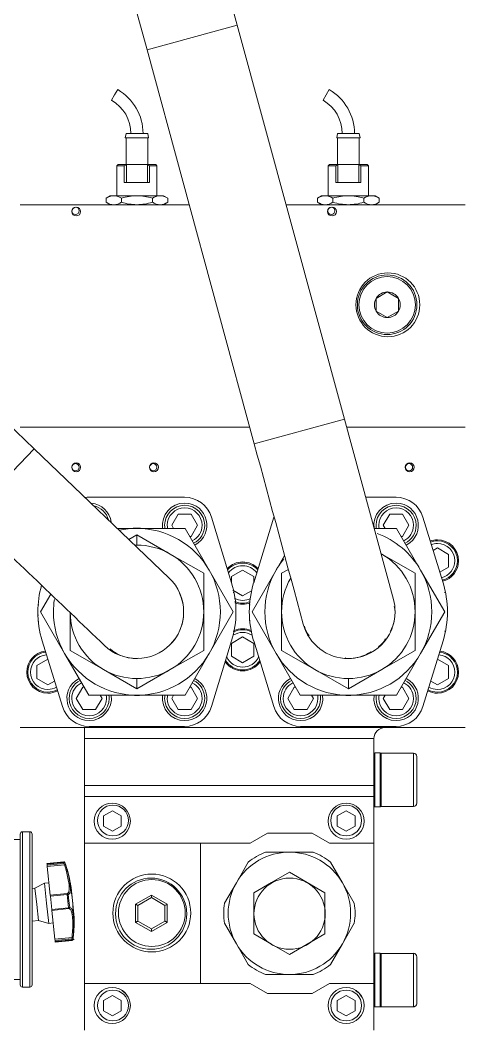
# Model space of a CAD drawing. Header units: millimetres. Extents: x -1838618 to -1600818, y -1770412 to -1553248.
# Drawn here: x -1791702.6 to -1791504.2, y -1685511.8 to -1685059.3 of the extents above; entities that cross this region are included whole.
import ezdxf

# ---------------------------------------------------------------- set-up
doc = ezdxf.new("R2010")
doc.units = ezdxf.units.MM
doc.header["$LTSCALE"] = 100
doc.layers.add('412equipment', color=6, linetype='Continuous')
doc.layers.add('_____1', color=160, linetype='Continuous')

# ---------------------------------------------------------------- blocks, each defined once
blk = doc.blocks.new('A$C2A4D0462')
at = {"layer": '_____1', "color": 7, "lineweight": 0}
for p, q in [((47.253, 53.058), (52.904, 32.279)), ((44.551, 52.323), (50.202, 31.544)), ((52.904, 32.279), (50.202, 31.544)), ((52.904, 32.279), (56.115, 20.471)), ((50.202, 31.544), (53.413, 19.736)), ((49.142, 30.029), (49.233, 30.188)), ((49.233, 30.188), (49.325, 30.347)), ((55.475, 30.029), (55.567, 30.188)), ((55.567, 30.188), (55.658, 30.347)), ((49.577, 29.033), (49.55, 28.9)), ((50.223, 29.033), (49.577, 29.033)), ((50.25, 28.9), (50.223, 29.033)), ((55.91, 29.033), (55.883, 28.9)), ((56.557, 29.033), (55.91, 29.033)), ((56.583, 28.9), (56.557, 29.033)), ((50.25, 28.9), (49.55, 28.9)), ((49.577, 28.9), (49.577, 28.1)), ((50.223, 28.1), (50.223, 28.9)), ((56.583, 28.9), (55.883, 28.9)), ((55.91, 28.9), (55.91, 28.1)), ((56.557, 28.1), (56.557, 28.9)), ((49.336, 28.1), (49.3, 28.064)), ((49.523, 28.064), (49.3, 28.064)), ((49.3, 28.064), (49.3, 27.167)), ((49.583, 28.1), (49.336, 28.1)), ((49.523, 27.567), (49.523, 28.064)), ((49.583, 28.1), (50.216, 28.1)), ((49.583, 27.567), (49.583, 28.1)), ((50.464, 28.1), (50.216, 28.1)), ((50.216, 28.1), (50.216, 27.567)), ((50.277, 28.064), (50.277, 27.567)), ((50.5, 28.064), (50.277, 28.064)), ((50.5, 28.064), (50.464, 28.1)), ((50.5, 27.167), (50.5, 28.064)), ((55.669, 28.1), (55.633, 28.064)), ((55.856, 28.064), (55.633, 28.064)), ((55.633, 28.064), (55.633, 27.167)), ((55.917, 28.1), (55.669, 28.1)), ((55.856, 27.567), (55.856, 28.064)), ((55.917, 28.1), (56.55, 28.1)), ((55.917, 27.567), (55.917, 28.1)), ((56.797, 28.1), (56.55, 28.1)), ((56.55, 28.1), (56.55, 27.567)), ((56.61, 28.064), (56.61, 27.567)), ((56.833, 28.064), (56.61, 28.064)), ((56.833, 28.064), (56.797, 28.1)), ((56.833, 27.167), (56.833, 28.064)), ((50.277, 27.567), (49.523, 27.567)), ((56.61, 27.567), (55.856, 27.567)), ((49.1, 27.167), (48.976, 27.095)), ((50.824, 27.095), (50.7, 27.167)), ((55.433, 27.167), (55.31, 27.095)), ((57.157, 27.095), (57.033, 27.167)), ((46.4, 26.9), (51.465, 26.9)), ((48.976, 26.971), (48.976, 27.095)), ((48.976, 26.971), (49.1, 26.9)), ((49.438, 27.095), (49.438, 26.971)), ((50.362, 26.971), (50.362, 27.095)), ((50.7, 26.9), (50.824, 26.971)), ((50.824, 26.971), (50.824, 27.095)), ((54.366, 26.9), (59.733, 26.9)), ((55.31, 26.971), (55.31, 27.095)), ((55.31, 26.971), (55.433, 26.9)), ((55.771, 27.095), (55.771, 26.971)), ((56.695, 26.971), (56.695, 27.095)), ((57.033, 26.9), (57.157, 26.971)), ((57.157, 26.971), (57.157, 27.095)), ((40.868, 25.289), (46.824, 19.584)), ((57.067, 24.092), (57.4, 24.285)), ((57.4, 24.285), (57.733, 24.092)), ((57.067, 23.707), (57.067, 24.092)), ((57.733, 24.092), (57.733, 23.707)), ((57.4, 23.515), (57.067, 23.707)), ((57.733, 23.707), (57.4, 23.515)), ((53.278, 20.233), (46.4, 20.233)), ((56.115, 20.471), (53.413, 19.736)), ((56.115, 20.471), (57.584, 15.067)), ((59.733, 20.233), (56.179, 20.233)), ((46.824, 19.584), (44.887, 17.562)), ((46.824, 19.584), (50.868, 15.711)), ((51.33, 18.133), (48.47, 18.133)), ((57.663, 18.133), (56.75, 18.133)), ((50.945, 17.293), (51.137, 17.626)), ((51.137, 17.626), (51.522, 17.626)), ((51.522, 17.626), (51.715, 17.293)), ((52.737, 15.568), (52.133, 17.539)), ((54, 17.539), (53.397, 15.568)), ((54.006, 17.556), (54, 17.539)), ((57.278, 17.293), (57.471, 17.626)), ((57.471, 17.626), (57.856, 17.626)), ((57.856, 17.626), (58.048, 17.293)), ((59.07, 15.568), (58.466, 17.539)), ((49.9, 17.2), (49.314, 17.2)), ((49.9, 17.2), (49.9, 17.204)), ((51.343, 17.2), (49.9, 17.2)), ((50.999, 17.2), (50.945, 17.293)), ((52.065, 15.95), (51.343, 17.2)), ((51.715, 17.293), (51.522, 16.96)), ((57.677, 17.2), (57.004, 17.2)), ((57.332, 17.2), (57.278, 17.293)), ((58.398, 15.95), (57.677, 17.2)), ((58.048, 17.293), (57.856, 16.96)), ((49.658, 16.87), (49.9, 17.009)), ((50.9, 16.432), (49.9, 17.009)), ((49.9, 17.009), (49.9, 16.7)), ((51.522, 16.96), (51.482, 16.96)), ((57.856, 16.96), (57.815, 16.96)), ((58.773, 16.539), (58.9, 16.613)), ((58.9, 16.613), (59.233, 16.42)), ((50.9, 16.432), (51.9, 15.854)), ((54.323, 16.39), (54.068, 15.95)), ((57.233, 16.432), (57.209, 16.446)), ((57.233, 16.432), (57.209, 16.445)), ((57.233, 16.432), (58.233, 15.854)), ((59.233, 16.42), (59.233, 16.035)), ((59.233, 16.035), (58.973, 15.885)), ((52.787, 14.7), (52.065, 15.95)), ((52.733, 15.754), (53.067, 15.946)), ((52.733, 15.579), (52.733, 15.754)), ((53.067, 15.946), (53.4, 15.754)), ((54.068, 15.95), (53.347, 14.7)), ((53.4, 15.754), (53.4, 15.579)), ((54.233, 15.854), (54.437, 15.972)), ((59.12, 14.7), (58.398, 15.95)), ((47.32, 15.232), (47.013, 14.7)), ((53.067, 15.176), (52.77, 15.348)), ((52.809, 15.283), (52.779, 15.283)), ((53.335, 15.331), (53.067, 15.176)), ((59.142, 15.283), (59.113, 15.283)), ((46.96, 14.905), (46.94, 14.905)), ((53.294, 14.905), (53.274, 14.905)), ((46.933, 14.7), (46.933, 14.7)), ((46.949, 14.597), (46.935, 14.597)), ((47.013, 14.7), (47.735, 13.45)), ((47.9, 13.545), (47.9, 14.677)), ((52.065, 13.45), (52.787, 14.7)), ((53.282, 14.597), (53.268, 14.597)), ((53.347, 14.7), (54.068, 13.45)), ((58.398, 13.45), (59.12, 14.7)), ((46.952, 14.366), (46.952, 14.366)), ((53.285, 14.366), (53.285, 14.366)), ((52.733, 13.754), (53.067, 13.946)), ((52.781, 14.116), (52.809, 14.116)), ((53.067, 13.946), (53.4, 13.754)), ((59.114, 14.116), (59.142, 14.116)), ((47.063, 13.831), (47.667, 11.86)), ((52.133, 11.86), (52.737, 13.831)), ((52.733, 13.369), (52.733, 13.754)), ((53.397, 13.831), (54, 11.86)), ((53.4, 13.754), (53.4, 13.369)), ((58.466, 11.86), (59.07, 13.831)), ((46.9, 13.087), (47.232, 13.279)), ((47.735, 13.45), (48.457, 12.2)), ((48.9, 12.968), (47.9, 13.545)), ((51.9, 13.545), (50.9, 12.968)), ((51.343, 12.2), (52.065, 13.45)), ((53.067, 13.176), (52.733, 13.369)), ((53.4, 13.369), (53.067, 13.176)), ((54.068, 13.45), (54.79, 12.2)), ((55.233, 12.968), (54.233, 13.545)), ((58.233, 13.545), (57.233, 12.968)), ((57.677, 12.2), (58.398, 13.45)), ((58.901, 13.279), (59.233, 13.087)), ((46.9, 12.702), (46.9, 13.087)), ((59.233, 13.087), (59.233, 12.702)), ((47.233, 12.51), (46.9, 12.702)), ((49.9, 12.39), (48.9, 12.968)), ((49.9, 12.39), (50.9, 12.968)), ((49.9, 12.7), (49.9, 12.39)), ((56.233, 12.39), (55.233, 12.968)), ((56.233, 12.39), (57.233, 12.968)), ((56.233, 12.7), (56.233, 12.39)), ((59.233, 12.702), (58.9, 12.51)), ((47.433, 12.625), (47.233, 12.51)), ((48.085, 12.106), (48.277, 12.44)), ((48.277, 12.44), (48.318, 12.44)), ((51.482, 12.44), (51.522, 12.44)), ((51.522, 12.44), (51.715, 12.106)), ((54.418, 12.106), (54.611, 12.44)), ((54.611, 12.44), (54.651, 12.44)), ((57.815, 12.44), (57.856, 12.44)), ((57.856, 12.44), (58.048, 12.106)), ((58.9, 12.51), (58.7, 12.625)), ((48.277, 11.773), (48.085, 12.106)), ((48.457, 12.2), (49.9, 12.2)), ((48.855, 12.106), (48.662, 11.773)), ((48.801, 12.2), (48.855, 12.106)), ((49.9, 12.196), (49.9, 12.2)), ((49.9, 12.2), (51.343, 12.2)), ((50.945, 12.106), (50.999, 12.2)), ((51.137, 11.773), (50.945, 12.106)), ((51.715, 12.106), (51.522, 11.773)), ((54.611, 11.773), (54.418, 12.106)), ((54.79, 12.2), (56.233, 12.2)), ((55.188, 12.106), (54.996, 11.773)), ((55.134, 12.2), (55.188, 12.106)), ((56.233, 12.196), (56.233, 12.2)), ((56.233, 12.2), (57.677, 12.2)), ((57.278, 12.106), (57.332, 12.2)), ((57.471, 11.773), (57.278, 12.106)), ((58.048, 12.106), (57.856, 11.773)), ((48.662, 11.773), (48.277, 11.773)), ((51.522, 11.773), (51.137, 11.773)), ((54.996, 11.773), (54.611, 11.773)), ((57.856, 11.773), (57.471, 11.773)), ((59.733, 11.233), (46.4, 11.233)), ((48.333, 10.9), (48.333, 11.233)), ((48.47, 11.266), (51.33, 11.266)), ((54.803, 11.266), (57.663, 11.266)), ((48.333, 10.9), (48.333, 9.5)), ((57, 10.9), (48.333, 10.9)), ((57, 9.5), (57, 10.9)), ((57.027, 10.473), (57.027, 8.86)), ((57.187, 10.473), (57.027, 10.473)), ((57.187, 8.86), (57.187, 10.473)), ((57.22, 8.866), (57.22, 10.466)), ((57.22, 10.466), (58.18, 10.466)), ((58.18, 8.866), (58.18, 10.466)), ((58.287, 10.36), (58.287, 8.973)), ((48.333, 9.5), (48.333, 9.166)), ((48.333, 9.5), (57, 9.5)), ((57, 9.166), (57, 9.5)), ((57, 9.166), (48.333, 9.166)), ((48.333, 9.166), (48.333, 7.766)), ((57, 7.766), (57, 9.166)), ((57.027, 8.86), (57.187, 8.86)), ((57.22, 8.866), (58.18, 8.866)), ((48.9, 8.587), (49.167, 8.741)), ((48.9, 8.279), (48.9, 8.587)), ((49.167, 8.741), (49.433, 8.587)), ((49.433, 8.587), (49.433, 8.279)), ((55.9, 8.587), (56.167, 8.741)), ((55.9, 8.279), (55.9, 8.587)), ((56.167, 8.741), (56.433, 8.587)), ((56.433, 8.587), (56.433, 8.279)), ((49.167, 8.125), (48.9, 8.279)), ((49.433, 8.279), (49.167, 8.125)), ((56.167, 8.125), (55.9, 8.279)), ((56.433, 8.279), (56.167, 8.125)), ((46.406, 7.881), (44.906, 7.881)), ((46.406, 3.523), (46.406, 8.041)), ((46.473, 8.108), (46.473, 3.456)), ((46.693, 3.456), (46.693, 8.108)), ((53.814, 8.066), (53.294, 7.766)), ((55.147, 8.066), (53.814, 8.066)), ((55.667, 7.766), (55.147, 8.066)), ((48.333, 7.766), (51.8, 7.766)), ((48.333, 3.566), (48.333, 7.766)), ((53.294, 7.766), (51.8, 7.766)), ((51.8, 7.766), (51.8, 3.566)), ((57, 7.766), (55.667, 7.766)), ((57, 3.566), (57, 7.766)), ((47.709, 7.21), (47.205, 7.157)), ((47.205, 7.157), (47.207, 7.14)), ((47.207, 7.14), (47.711, 7.193)), ((47.21, 7.107), (47.207, 7.14)), ((47.21, 7.107), (47.714, 7.16)), ((47.215, 7.067), (47.21, 7.107)), ((47.727, 7.121), (47.215, 7.067)), ((47.305, 6.205), (47.215, 7.067)), ((47.711, 7.193), (47.709, 7.21)), ((47.714, 7.16), (47.711, 7.193)), ((47.714, 7.16), (47.746, 7.171)), ((47.727, 7.121), (47.714, 7.16)), ((47.727, 7.121), (47.759, 7.131)), ((47.744, 7.187), (47.746, 7.171)), ((47.759, 7.131), (47.746, 7.171)), ((52.879, 6.583), (53.235, 7.2)), ((55.698, 7.2), (56.054, 6.583)), ((53.933, 6.59), (54.467, 6.898)), ((46.847, 6.422), (46.759, 6.413)), ((47.133, 6.569), (46.847, 6.422)), ((46.898, 5.934), (46.847, 6.422)), ((47.266, 6.583), (47.133, 6.569)), ((47.133, 6.569), (47.196, 5.966)), ((47.967, 6.047), (47.912, 6.564)), ((52.523, 5.967), (52.879, 6.583)), ((53.4, 6.282), (53.933, 6.59)), ((56.054, 6.583), (56.41, 5.967)), ((47.809, 6.258), (47.305, 6.205)), ((47.308, 6.178), (47.305, 6.205)), ((47.812, 6.231), (47.308, 6.178)), ((47.818, 6.259), (47.809, 6.258)), ((47.812, 6.231), (47.809, 6.258)), ((47.833, 6.033), (47.812, 6.231)), ((47.833, 6.033), (47.865, 6.036)), ((47.854, 6.231), (47.845, 6.23)), ((47.845, 6.23), (47.865, 6.036)), ((47.865, 6.036), (47.886, 5.843)), ((48.021, 5.53), (47.967, 6.047)), ((49.86, 5.94), (50.333, 6.213)), ((49.927, 5.901), (50.333, 6.136)), ((50.333, 6.213), (50.807, 5.94)), ((50.333, 6.136), (50.74, 5.901)), ((46.949, 5.447), (46.898, 5.934)), ((47.196, 5.966), (47.26, 5.362)), ((47.35, 5.782), (47.854, 5.835)), ((47.353, 5.754), (47.35, 5.782)), ((47.353, 5.754), (47.857, 5.807)), ((47.443, 4.892), (47.353, 5.754)), ((47.854, 5.835), (47.833, 6.033)), ((47.857, 5.807), (47.854, 5.835)), ((47.857, 5.807), (47.865, 5.808)), ((47.886, 5.843), (47.894, 5.844)), ((49.86, 5.393), (49.86, 5.94)), ((49.927, 5.432), (49.927, 5.901)), ((50.74, 5.901), (50.74, 5.432)), ((50.807, 5.94), (50.807, 5.393)), ((46.759, 5.427), (46.949, 5.447)), ((46.949, 5.447), (47.26, 5.362)), ((50.333, 5.197), (49.927, 5.432)), ((50.74, 5.432), (50.333, 5.197)), ((47.26, 5.362), (47.392, 5.376)), ((50.333, 5.12), (49.86, 5.393)), ((50.807, 5.393), (50.333, 5.12)), ((52.879, 4.75), (52.523, 5.366)), ((56.41, 5.366), (56.054, 4.75)), ((47.956, 4.946), (47.443, 4.892)), ((47.447, 4.852), (47.443, 4.892)), ((47.951, 4.905), (47.447, 4.852)), ((47.451, 4.82), (47.447, 4.852)), ((47.955, 4.873), (47.451, 4.82)), ((47.453, 4.803), (47.957, 4.856)), ((47.951, 4.905), (47.956, 4.946)), ((47.984, 4.902), (47.951, 4.905)), ((47.955, 4.873), (47.951, 4.905)), ((47.957, 4.856), (47.955, 4.873)), ((47.956, 4.946), (47.989, 4.943)), ((47.984, 4.902), (47.989, 4.943)), ((47.984, 4.902), (47.986, 4.885)), ((47.986, 4.885), (48.022, 4.886)), ((53.933, 4.743), (53.4, 5.051)), ((47.451, 4.82), (47.453, 4.803)), ((53.235, 4.133), (52.879, 4.75)), ((54.467, 4.435), (53.933, 4.743)), ((56.054, 4.75), (55.698, 4.133)), ((57.027, 4.473), (57.027, 2.86)), ((57.187, 4.473), (57.027, 4.473)), ((57.187, 2.86), (57.187, 4.473)), ((57.22, 2.866), (57.22, 4.466)), ((57.22, 4.466), (58.18, 4.466)), ((58.18, 2.866), (58.18, 4.466)), ((58.287, 4.36), (58.287, 2.973)), ((46.406, 3.681), (44.906, 3.681)), ((46.693, 3.456), (46.693, 3.456)), ((51.8, 3.566), (48.333, 3.566)), ((48.333, 3.566), (48.333, 2.166)), ((53.294, 3.566), (51.8, 3.566)), ((53.294, 3.566), (53.814, 3.266)), ((55.147, 3.266), (55.667, 3.566)), ((57, 3.566), (55.667, 3.566)), ((57, 2.166), (57, 3.566)), ((48.9, 3.054), (49.167, 3.208)), ((48.9, 2.746), (48.9, 3.054)), ((49.167, 3.208), (49.433, 3.054)), ((49.433, 3.054), (49.433, 2.746)), ((53.814, 3.266), (55.147, 3.266)), ((55.9, 3.054), (56.167, 3.208)), ((55.9, 2.746), (55.9, 3.054)), ((56.167, 3.208), (56.433, 3.054)), ((56.433, 3.054), (56.433, 2.746)), ((49.167, 2.592), (48.9, 2.746)), ((49.433, 2.746), (49.167, 2.592)), ((56.167, 2.592), (55.9, 2.746)), ((56.433, 2.746), (56.167, 2.592)), ((57.027, 2.86), (57.187, 2.86)), ((57.22, 2.866), (58.18, 2.866))]:
    blk.add_line(p, q, dxfattribs=at)
for points in [[(49.1, 27.167), (49.207, 27.167), (49.9, 27.167), (50.593, 27.167), (50.7, 27.167)], [(55.433, 27.167), (55.54, 27.167), (56.233, 27.167), (56.926, 27.167), (57.033, 27.167)], [(51.9, 15.854), (51.9, 14.7), (51.9, 13.545)], [(54.233, 13.545), (54.233, 14.7), (54.233, 15.854)], [(58.233, 15.854), (58.233, 14.7), (58.233, 13.545)], [(46.759, 8.041), (46.759, 8.041), (46.759, 3.523)], [(53.755, 7.5), (54.467, 7.5), (55.178, 7.5)], [(54.467, 6.898), (55, 6.59), (55.533, 6.282)], [(47.912, 6.564), (47.912, 6.563), (47.913, 6.563), (47.913, 6.561)], [(47.308, 6.178), (47.329, 5.98), (47.35, 5.782)], [(53.4, 5.051), (53.4, 5.666), (53.4, 6.282)], [(55.533, 6.282), (55.533, 5.666), (55.533, 5.051)], [(55.533, 5.051), (55, 4.743), (54.467, 4.435)], [(55.178, 3.833), (54.467, 3.833), (53.755, 3.833)], [(57, 2.886), (56.999, 2.885), (56.999, 2.876), (57, 2.874), (57.001, 2.872), (57.002, 2.871), (57.003, 2.87), (57.003, 2.869), (57.005, 2.867), (57.007, 2.866), (57.01, 2.864), (57.012, 2.863), (57.014, 2.862), (57.017, 2.861), (57.019, 2.861), (57.022, 2.86), (57.027, 2.86)]]:
    blk.add_lwpolyline(points, dxfattribs=at)
for points in [[(50.084, 29.033), (50.084, 29.575), (49.795, 30.076), (49.326, 30.347)], [(56.417, 29.033), (56.417, 29.575), (56.128, 30.076), (55.659, 30.347)], [(49.717, 29.033), (49.717, 29.444), (49.498, 29.824), (49.142, 30.029)], [(56.05, 29.033), (56.05, 29.444), (55.831, 29.824), (55.475, 30.029)], [(49.523, 28.064), (49.543, 28.076), (49.563, 28.088), (49.583, 28.1)], [(50.216, 28.1), (50.237, 28.089), (50.257, 28.076), (50.277, 28.064)], [(55.856, 28.064), (55.877, 28.075), (55.896, 28.089), (55.917, 28.1)], [(56.55, 28.1), (56.571, 28.089), (56.59, 28.076), (56.61, 28.064)], [(49.207, 27.167), (49.122, 27.166), (49.05, 27.136), (48.976, 27.095)], [(49.438, 27.095), (49.364, 27.137), (49.293, 27.166), (49.207, 27.167)], [(49.9, 27.167), (49.74, 27.166), (49.592, 27.139), (49.438, 27.095)], [(50.362, 27.095), (50.208, 27.139), (50.061, 27.166), (49.9, 27.167)], [(50.593, 27.167), (50.507, 27.166), (50.436, 27.137), (50.362, 27.095)], [(50.824, 27.095), (50.749, 27.137), (50.681, 27.166), (50.593, 27.167)], [(55.54, 27.167), (55.453, 27.165), (55.385, 27.138), (55.31, 27.095)], [(55.771, 27.095), (55.695, 27.138), (55.628, 27.165), (55.54, 27.167)], [(56.233, 27.167), (56.072, 27.166), (55.926, 27.139), (55.771, 27.095)], [(56.695, 27.095), (56.541, 27.139), (56.394, 27.166), (56.233, 27.167)], [(56.926, 27.167), (56.84, 27.166), (56.769, 27.136), (56.695, 27.095)], [(57.157, 27.095), (57.083, 27.137), (57.013, 27.166), (56.926, 27.167)], [(48.976, 26.971), (49.046, 26.931), (49.126, 26.899), (49.207, 26.9)], [(49.207, 26.9), (49.288, 26.899), (49.369, 26.931), (49.438, 26.971)], [(49.438, 26.971), (49.588, 26.928), (49.744, 26.899), (49.9, 26.9)], [(49.9, 26.9), (50.057, 26.899), (50.212, 26.928), (50.362, 26.971)], [(50.362, 26.971), (50.432, 26.931), (50.512, 26.899), (50.593, 26.9)], [(50.593, 26.9), (50.675, 26.899), (50.754, 26.931), (50.824, 26.971)], [(55.31, 26.971), (55.38, 26.931), (55.458, 26.899), (55.54, 26.9)], [(55.54, 26.9), (55.624, 26.9), (55.7, 26.93), (55.771, 26.971)], [(55.771, 26.971), (55.921, 26.928), (56.077, 26.899), (56.233, 26.9)], [(56.233, 26.9), (56.39, 26.899), (56.545, 26.928), (56.695, 26.971)], [(56.695, 26.971), (56.765, 26.931), (56.845, 26.899), (56.926, 26.9)], [(56.926, 26.9), (57.008, 26.899), (57.088, 26.931), (57.157, 26.971)], [(57.4, 24.285), (57.263, 24.285), (57.136, 24.211), (57.067, 24.092)], [(57.734, 24.092), (57.665, 24.211), (57.538, 24.285), (57.4, 24.285)], [(57.067, 23.707), (57.136, 23.588), (57.263, 23.515), (57.4, 23.515)], [(57.4, 23.515), (57.538, 23.515), (57.665, 23.588), (57.734, 23.707)], [(53.413, 19.736), (53.903, 17.934), (54.394, 16.134), (54.882, 14.332)], [(48.47, 18.133), (48.429, 18.133), (48.389, 18.13), (48.349, 18.124)], [(52.133, 17.539), (52.025, 17.892), (51.699, 18.133), (51.33, 18.133)], [(58.466, 17.539), (58.358, 17.892), (58.032, 18.133), (57.663, 18.133)], [(49.13, 17.388), (49.086, 17.694), (48.841, 17.926), (48.534, 17.957)], [(49.048, 17.454), (48.989, 17.665), (48.82, 17.827), (48.607, 17.877)], [(51.33, 17.96), (50.926, 17.959), (50.613, 17.602), (50.67, 17.2)], [(51.33, 17.96), (52.031, 17.944), (52.254, 17.033), (51.632, 16.699)], [(57.663, 17.96), (57.258, 17.958), (56.948, 17.603), (57.003, 17.2)], [(57.663, 17.96), (58.364, 17.943), (58.587, 17.036), (57.966, 16.699)], [(44.887, 17.562), (46.236, 16.272), (47.583, 14.979), (48.932, 13.689)], [(49.9, 17.2), (49.723, 17.2), (49.546, 17.181), (49.373, 17.144)], [(49.9, 17.204), (49.852, 17.204), (49.803, 17.203), (49.755, 17.2)], [(50.046, 17.2), (49.997, 17.203), (49.949, 17.204), (49.9, 17.204)], [(52.065, 15.95), (51.619, 16.724), (50.793, 17.2), (49.9, 17.2)], [(50.73, 17.293), (50.73, 17.262), (50.733, 17.23), (50.738, 17.199)], [(50.81, 17.293), (50.81, 17.262), (50.813, 17.23), (50.819, 17.199)], [(57.063, 17.293), (57.063, 17.262), (57.066, 17.23), (57.07, 17.199)], [(57.143, 17.293), (57.143, 17.262), (57.146, 17.23), (57.152, 17.199)], [(58.398, 15.95), (58.105, 16.458), (57.642, 16.847), (57.091, 17.048)], [(49.9, 16.7), (49.879, 16.7), (49.858, 16.699), (49.837, 16.699)], [(50.9, 16.432), (50.596, 16.607), (50.251, 16.7), (49.9, 16.7)], [(58.9, 16.828), (58.83, 16.828), (58.761, 16.816), (58.696, 16.792)], [(58.9, 16.748), (58.838, 16.748), (58.777, 16.737), (58.719, 16.715)], [(51.9, 14.7), (51.9, 15.414), (51.519, 16.075), (50.9, 16.432)], [(54.305, 16.292), (54.217, 16.184), (54.138, 16.07), (54.068, 15.95)], [(58.233, 14.7), (58.233, 15.414), (57.852, 16.075), (57.233, 16.432)], [(53.067, 16.194), (52.893, 16.194), (52.726, 16.122), (52.607, 15.995)], [(53.067, 16.161), (52.895, 16.161), (52.731, 16.087), (52.618, 15.958)], [(53.067, 16.081), (52.9, 16.081), (52.744, 16.001), (52.646, 15.866)], [(53.528, 15.995), (53.408, 16.122), (53.242, 16.194), (53.067, 16.194)], [(53.517, 15.958), (53.403, 16.087), (53.239, 16.161), (53.067, 16.161)], [(53.488, 15.866), (53.391, 16.001), (53.234, 16.081), (53.067, 16.081)], [(54.507, 15.711), (54.328, 15.404), (54.233, 15.055), (54.233, 14.7)], [(47.043, 15.498), (46.97, 15.238), (46.933, 14.97), (46.933, 14.7)], [(52.867, 14.7), (52.867, 14.994), (52.823, 15.287), (52.737, 15.568)], [(53.396, 15.568), (53.31, 15.287), (53.266, 14.994), (53.266, 14.7)], [(59.2, 14.7), (59.2, 14.994), (59.156, 15.287), (59.07, 15.568)], [(50.88, 13.703), (51.291, 14.104), (51.425, 14.739), (51.172, 15.26)], [(57.489, 14.115), (57.588, 14.285), (57.686, 14.666), (57.602, 14.862)], [(46.933, 14.7), (46.933, 14.405), (46.977, 14.112), (47.063, 13.831)], [(47.9, 14.677), (47.908, 13.971), (48.289, 13.321), (48.9, 12.968)], [(50.9, 12.968), (51.519, 13.325), (51.9, 13.985), (51.9, 14.7)], [(52.737, 13.831), (52.823, 14.112), (52.867, 14.405), (52.867, 14.7)], [(53.266, 14.7), (53.266, 14.405), (53.31, 14.112), (53.396, 13.831)], [(54.233, 14.7), (54.233, 13.985), (54.614, 13.325), (55.233, 12.968)], [(57.233, 12.968), (57.852, 13.325), (58.233, 13.985), (58.233, 14.7)], [(59.07, 13.831), (59.156, 14.112), (59.2, 14.405), (59.2, 14.7)], [(53.067, 14.194), (52.978, 14.194), (52.889, 14.175), (52.807, 14.138)], [(53.32, 14.141), (53.24, 14.176), (53.154, 14.194), (53.067, 14.194)], [(54.916, 14.268), (54.939, 14.166), (54.993, 14.062), (55.063, 13.985)], [(53.067, 14.081), (52.966, 14.081), (52.867, 14.052), (52.783, 13.996)], [(53.067, 14.161), (52.977, 14.161), (52.887, 14.14), (52.806, 14.101)], [(53.328, 14.101), (53.247, 14.14), (53.158, 14.161), (53.067, 14.161)], [(53.352, 13.996), (53.267, 14.052), (53.168, 14.081), (53.067, 14.081)], [(57.137, 13.653), (57.227, 13.716), (57.296, 13.796), (57.344, 13.894)], [(49.094, 13.589), (49.319, 13.402), (49.608, 13.299), (49.9, 13.3)], [(47.158, 13.522), (46.839, 13.484), (46.6, 13.214), (46.6, 12.894)], [(47.735, 13.45), (48.182, 12.677), (49.007, 12.2), (49.9, 12.2)], [(49.9, 12.2), (50.793, 12.2), (51.619, 12.677), (52.065, 13.45)], [(49.9, 13.3), (49.913, 13.299), (49.927, 13.302), (49.938, 13.307)], [(54.068, 13.45), (54.515, 12.677), (55.34, 12.2), (56.233, 12.2)], [(56.133, 13.319), (56.165, 13.307), (56.199, 13.3), (56.233, 13.3)], [(56.233, 13.3), (56.479, 13.3), (56.706, 13.369), (56.911, 13.504)], [(56.233, 12.2), (57.126, 12.2), (57.952, 12.677), (58.398, 13.45)], [(48.167, 12.701), (47.546, 12.363), (47.77, 11.456), (48.47, 11.44)], [(48.9, 12.968), (49.204, 12.792), (49.549, 12.7), (49.9, 12.7)], [(49.9, 12.7), (50.251, 12.7), (50.596, 12.792), (50.9, 12.968)], [(51.632, 12.701), (52.254, 12.365), (52.031, 11.455), (51.33, 11.44)], [(54.501, 12.701), (53.88, 12.364), (54.103, 11.455), (54.803, 11.44)], [(55.233, 12.968), (55.537, 12.792), (55.882, 12.7), (56.233, 12.7)], [(56.233, 12.7), (56.584, 12.7), (56.929, 12.792), (57.233, 12.968)], [(57.966, 12.701), (58.587, 12.364), (58.364, 11.455), (57.663, 11.44)], [(48.201, 12.642), (47.998, 12.54), (47.87, 12.333), (47.87, 12.106)], [(48.241, 12.573), (48.063, 12.485), (47.95, 12.304), (47.95, 12.106)], [(54.534, 12.642), (54.331, 12.54), (54.203, 12.333), (54.203, 12.106)], [(54.574, 12.573), (54.396, 12.485), (54.283, 12.304), (54.283, 12.106)], [(48.47, 11.44), (48.875, 11.44), (49.187, 11.798), (49.13, 12.2)], [(49.755, 12.2), (49.803, 12.197), (49.852, 12.196), (49.9, 12.196)], [(49.9, 12.196), (49.949, 12.196), (49.997, 12.197), (50.046, 12.2)], [(50.67, 12.2), (50.613, 11.797), (50.925, 11.44), (51.33, 11.44)], [(50.738, 12.199), (50.733, 12.168), (50.73, 12.137), (50.73, 12.106)], [(50.819, 12.199), (50.813, 12.168), (50.81, 12.137), (50.81, 12.106)], [(54.803, 11.44), (55.208, 11.44), (55.52, 11.798), (55.463, 12.2)], [(56.088, 12.2), (56.136, 12.197), (56.185, 12.196), (56.233, 12.196)], [(56.233, 12.196), (56.282, 12.196), (56.33, 12.197), (56.378, 12.2)], [(57.003, 12.2), (56.947, 11.798), (57.258, 11.44), (57.663, 11.44)], [(57.07, 12.199), (57.066, 12.168), (57.063, 12.137), (57.063, 12.106)], [(57.152, 12.199), (57.146, 12.168), (57.143, 12.137), (57.143, 12.106)], [(47.667, 11.86), (47.775, 11.507), (48.101, 11.266), (48.47, 11.266)], [(51.33, 11.266), (51.699, 11.266), (52.025, 11.507), (52.133, 11.86)], [(54, 11.86), (54.108, 11.507), (54.434, 11.266), (54.803, 11.266)], [(57.663, 11.266), (58.032, 11.266), (58.358, 11.507), (58.466, 11.86)], [(57.333, 11.233), (57.149, 11.233), (57, 11.084), (57, 10.9)], [(57.027, 10.473), (57.012, 10.473), (56.999, 10.463), (56.995, 10.448)], [(57.22, 10.44), (57.22, 10.458), (57.205, 10.473), (57.187, 10.473)], [(58.287, 10.36), (58.287, 10.419), (58.24, 10.467), (58.18, 10.467)], [(58.18, 8.866), (58.241, 8.868), (58.285, 8.913), (58.287, 8.973)], [(46.473, 8.108), (46.437, 8.109), (46.405, 8.077), (46.406, 8.041)], [(46.693, 8.108), (46.62, 8.108), (46.547, 8.108), (46.473, 8.108)], [(46.759, 8.041), (46.761, 8.077), (46.729, 8.108), (46.693, 8.108)], [(54.467, 7.499), (53.812, 7.499), (53.207, 7.15), (52.88, 6.583)], [(53.755, 7.499), (53.568, 7.427), (53.392, 7.326), (53.235, 7.199)], [(56.055, 6.583), (55.727, 7.15), (55.122, 7.499), (54.467, 7.499)], [(55.699, 7.199), (55.542, 7.326), (55.367, 7.427), (55.179, 7.499)], [(47.744, 7.187), (47.74, 7.202), (47.724, 7.211), (47.709, 7.21)], [(47.711, 7.193), (47.727, 7.195), (47.74, 7.185), (47.746, 7.171)], [(47.727, 7.121), (47.764, 7.031), (47.976, 6.3), (47.818, 6.259)], [(47.912, 6.564), (47.869, 6.775), (47.813, 6.983), (47.744, 7.188)], [(47.759, 7.131), (47.794, 7.05), (48.014, 6.265), (47.854, 6.231)], [(47.951, 6.194), (47.94, 6.316), (47.925, 6.439), (47.913, 6.561)], [(47.845, 6.23), (47.842, 6.248), (47.827, 6.259), (47.809, 6.258)], [(47.818, 6.259), (47.835, 6.261), (47.851, 6.247), (47.854, 6.231)], [(47.854, 5.835), (47.865, 5.836), (47.877, 5.837), (47.886, 5.843)], [(47.857, 5.807), (47.874, 5.81), (47.887, 5.826), (47.886, 5.843)], [(47.865, 5.808), (47.883, 5.811), (47.896, 5.825), (47.894, 5.844)], [(47.865, 5.808), (48.03, 5.803), (47.973, 5.039), (47.956, 4.946)], [(47.894, 5.844), (48.06, 5.835), (48.005, 5.039), (47.989, 4.943)], [(50.807, 5.94), (50.788, 5.924), (50.761, 5.916), (50.74, 5.901)], [(56.434, 5.666), (56.434, 5.767), (56.427, 5.867), (56.411, 5.966)], [(56.411, 5.365), (56.427, 5.465), (56.434, 5.566), (56.434, 5.666)], [(50.333, 5.12), (50.336, 5.144), (50.332, 5.171), (50.333, 5.197)], [(47.984, 4.902), (47.984, 4.888), (47.969, 4.873), (47.955, 4.873)], [(47.957, 4.856), (47.976, 4.86), (47.982, 4.866), (47.986, 4.885)], [(52.88, 4.749), (53.207, 4.182), (53.812, 3.833), (54.467, 3.833)], [(54.467, 3.833), (55.122, 3.833), (55.727, 4.182), (56.055, 4.749)], [(57.027, 4.473), (57.012, 4.473), (56.999, 4.463), (56.995, 4.448)], [(57.22, 4.44), (57.22, 4.458), (57.205, 4.473), (57.187, 4.473)], [(58.287, 4.36), (58.287, 4.419), (58.24, 4.467), (58.18, 4.467)], [(53.235, 4.132), (53.392, 4.007), (53.568, 3.905), (53.755, 3.832)], [(55.179, 3.832), (55.367, 3.905), (55.542, 4.007), (55.699, 4.132)], [(46.406, 3.523), (46.407, 3.486), (46.437, 3.456), (46.473, 3.456)], [(46.473, 3.456), (46.547, 3.456), (46.62, 3.456), (46.693, 3.456)], [(46.693, 3.456), (46.728, 3.456), (46.761, 3.487), (46.759, 3.523)], [(49.634, 3.157), (49.589, 3.239), (49.524, 3.307), (49.445, 3.355)], [(56.634, 3.157), (56.589, 3.239), (56.524, 3.307), (56.445, 3.355)]]:
    blk.add_open_spline(points, degree=3, dxfattribs=at)
for points, knots in [([(48.214, 26.694), (48.214, 26.767), (48.155, 26.827), (48.081, 26.827), (48.008, 26.827), (47.948, 26.767), (47.948, 26.694), (47.948, 26.621), (48.008, 26.561), (48.081, 26.561), (48.155, 26.561), (48.214, 26.621), (48.214, 26.694)], [0, 0, 0, 0, 1, 1, 1, 2, 2, 2, 3, 3, 3, 4, 4, 4, 4]), ([(48.168, 26.715), (48.168, 26.775), (48.12, 26.823), (48.06, 26.823), (48, 26.823), (47.952, 26.775), (47.952, 26.715), (47.952, 26.656), (48, 26.607), (48.06, 26.607), (48.12, 26.607), (48.168, 26.656), (48.168, 26.715)], [0, 0, 0, 0, 1, 1, 1, 2, 2, 2, 3, 3, 3, 4, 4, 4, 4]), ([(55.877, 26.694), (55.877, 26.767), (55.817, 26.827), (55.744, 26.827), (55.67, 26.827), (55.611, 26.767), (55.611, 26.694), (55.611, 26.621), (55.67, 26.561), (55.744, 26.561), (55.817, 26.561), (55.877, 26.621), (55.877, 26.694)], [0, 0, 0, 0, 1, 1, 1, 2, 2, 2, 3, 3, 3, 4, 4, 4, 4]), ([(55.83, 26.715), (55.83, 26.775), (55.782, 26.823), (55.722, 26.823), (55.663, 26.823), (55.614, 26.775), (55.614, 26.715), (55.614, 26.656), (55.663, 26.607), (55.722, 26.607), (55.782, 26.607), (55.83, 26.656), (55.83, 26.715)], [0, 0, 0, 0, 1, 1, 1, 2, 2, 2, 3, 3, 3, 4, 4, 4, 4]), ([(58.373, 23.9), (58.373, 24.428), (57.944, 24.857), (57.416, 24.857), (56.888, 24.857), (56.459, 24.428), (56.459, 23.9), (56.459, 23.372), (56.888, 22.943), (57.416, 22.943), (57.944, 22.943), (58.373, 23.372), (58.373, 23.9)], [0, 0, 0, 0, 1, 1, 1, 2, 2, 2, 3, 3, 3, 4, 4, 4, 4]), ([(58.287, 23.9), (58.287, 24.393), (57.887, 24.793), (57.395, 24.793), (56.902, 24.793), (56.502, 24.393), (56.502, 23.9), (56.502, 23.407), (56.902, 23.007), (57.395, 23.007), (57.887, 23.007), (58.287, 23.407), (58.287, 23.9)], [0, 0, 0, 0, 1, 1, 1, 2, 2, 2, 3, 3, 3, 4, 4, 4, 4]), ([(58.242, 23.9), (58.242, 24.368), (57.862, 24.747), (57.395, 24.747), (56.927, 24.747), (56.547, 24.368), (56.547, 23.9), (56.547, 23.433), (56.927, 23.053), (57.395, 23.053), (57.862, 23.053), (58.242, 23.433), (58.242, 23.9)], [0, 0, 0, 0, 1, 1, 1, 2, 2, 2, 3, 3, 3, 4, 4, 4, 4]), ([(57.067, 24.092), (57.033, 24.034), (57.015, 23.968), (57.015, 23.9), (57.015, 23.832), (57.033, 23.766), (57.067, 23.707)], [0, 0, 0, 0, 1, 1, 1, 2, 2, 2, 2]), ([(57.734, 23.707), (57.767, 23.766), (57.785, 23.832), (57.785, 23.9), (57.785, 23.968), (57.767, 24.034), (57.734, 24.092)], [0, 0, 0, 0, 1, 1, 1, 2, 2, 2, 2]), ([(48.214, 19.032), (48.214, 19.105), (48.155, 19.165), (48.081, 19.165), (48.008, 19.165), (47.948, 19.105), (47.948, 19.032), (47.948, 18.958), (48.008, 18.899), (48.081, 18.899), (48.155, 18.899), (48.214, 18.958), (48.214, 19.032)], [0, 0, 0, 0, 1, 1, 1, 2, 2, 2, 3, 3, 3, 4, 4, 4, 4]), ([(48.168, 19.032), (48.168, 19.091), (48.12, 19.14), (48.06, 19.14), (48, 19.14), (47.952, 19.091), (47.952, 19.032), (47.952, 18.972), (48, 18.924), (48.06, 18.924), (48.12, 18.924), (48.168, 18.972), (48.168, 19.032)], [0, 0, 0, 0, 1, 1, 1, 2, 2, 2, 3, 3, 3, 4, 4, 4, 4]), ([(50.542, 19.032), (50.542, 19.105), (50.483, 19.165), (50.409, 19.165), (50.336, 19.165), (50.277, 19.105), (50.277, 19.032), (50.277, 18.958), (50.336, 18.899), (50.409, 18.899), (50.483, 18.899), (50.542, 18.958), (50.542, 19.032)], [0, 0, 0, 0, 1, 1, 1, 2, 2, 2, 3, 3, 3, 4, 4, 4, 4]), ([(50.496, 19.032), (50.496, 19.091), (50.448, 19.14), (50.388, 19.14), (50.329, 19.14), (50.28, 19.091), (50.28, 19.032), (50.28, 18.972), (50.329, 18.924), (50.388, 18.924), (50.448, 18.924), (50.496, 18.972), (50.496, 19.032)], [0, 0, 0, 0, 1, 1, 1, 2, 2, 2, 3, 3, 3, 4, 4, 4, 4]), ([(58.205, 19.032), (58.205, 19.105), (58.145, 19.165), (58.072, 19.165), (57.999, 19.165), (57.939, 19.105), (57.939, 19.032), (57.939, 18.958), (57.999, 18.899), (58.072, 18.899), (58.145, 18.899), (58.205, 18.958), (58.205, 19.032)], [0, 0, 0, 0, 1, 1, 1, 2, 2, 2, 3, 3, 3, 4, 4, 4, 4]), ([(58.159, 19.032), (58.159, 19.091), (58.11, 19.14), (58.051, 19.14), (57.991, 19.14), (57.943, 19.091), (57.943, 19.032), (57.943, 18.972), (57.991, 18.924), (58.051, 18.924), (58.11, 18.924), (58.159, 18.972), (58.159, 19.032)], [0, 0, 0, 0, 1, 1, 1, 2, 2, 2, 3, 3, 3, 4, 4, 4, 4]), ([(51.599, 16.757), (51.802, 16.858), (51.93, 17.066), (51.93, 17.293), (51.93, 17.624), (51.662, 17.893), (51.33, 17.893), (50.999, 17.893), (50.73, 17.624), (50.73, 17.293)], [0, 0, 0, 0, 1, 1, 1, 2, 2, 2, 3, 3, 3, 3]), ([(51.559, 16.826), (51.737, 16.913), (51.85, 17.095), (51.85, 17.293), (51.85, 17.58), (51.617, 17.813), (51.33, 17.813), (51.043, 17.813), (50.81, 17.58), (50.81, 17.293)], [0, 0, 0, 0, 1, 1, 1, 2, 2, 2, 3, 3, 3, 3]), ([(57.932, 16.757), (58.135, 16.858), (58.263, 17.066), (58.263, 17.293), (58.263, 17.624), (57.994, 17.893), (57.663, 17.893), (57.332, 17.893), (57.063, 17.624), (57.063, 17.293)], [0, 0, 0, 0, 1, 1, 1, 2, 2, 2, 3, 3, 3, 3]), ([(57.892, 16.826), (58.071, 16.913), (58.183, 17.095), (58.183, 17.293), (58.183, 17.58), (57.95, 17.813), (57.663, 17.813), (57.376, 17.813), (57.143, 17.58), (57.143, 17.293)], [0, 0, 0, 0, 1, 1, 1, 2, 2, 2, 3, 3, 3, 3]), ([(59.056, 15.615), (59.337, 15.686), (59.533, 15.938), (59.533, 16.228), (59.533, 16.577), (59.249, 16.861), (58.9, 16.861), (58.827, 16.861), (58.755, 16.849), (58.686, 16.824)], [0, 0, 0, 0, 1, 1, 1, 2, 2, 2, 3, 3, 3, 3]), ([(59.047, 15.646), (59.313, 15.713), (59.5, 15.953), (59.5, 16.228), (59.5, 16.559), (59.232, 16.828), (58.9, 16.828)], [0, 0, 0, 0, 1, 1, 1, 2, 2, 2, 2]), ([(59.023, 15.723), (59.256, 15.779), (59.42, 15.988), (59.42, 16.228), (59.42, 16.515), (59.187, 16.748), (58.9, 16.748)], [0, 0, 0, 0, 1, 1, 1, 2, 2, 2, 2]), ([(48.932, 13.689), (49.193, 13.439), (49.539, 13.3), (49.9, 13.3), (50.673, 13.3), (51.3, 13.927), (51.3, 14.7), (51.3, 15.082), (51.144, 15.447), (50.869, 15.711)], [0, 0, 0, 0, 1, 1, 1, 2, 2, 2, 3, 3, 3, 3]), ([(52.065, 13.45), (52.284, 13.83), (52.4, 14.261), (52.4, 14.7), (52.4, 15.139), (52.284, 15.57), (52.065, 15.95)], [0, 0, 0, 0, 1, 1, 1, 2, 2, 2, 2]), ([(54.068, 15.95), (53.849, 15.57), (53.733, 15.139), (53.733, 14.7), (53.733, 14.261), (53.849, 13.83), (54.068, 13.45)], [0, 0, 0, 0, 1, 1, 1, 2, 2, 2, 2]), ([(58.398, 13.45), (58.618, 13.83), (58.733, 14.261), (58.733, 14.7), (58.733, 15.139), (58.618, 15.57), (58.398, 15.95)], [0, 0, 0, 0, 1, 1, 1, 2, 2, 2, 2]), ([(52.821, 15.103), (52.897, 15.062), (52.981, 15.041), (53.067, 15.041), (53.149, 15.041), (53.229, 15.06), (53.301, 15.096)], [0, 0, 0, 0, 1, 1, 1, 2, 2, 2, 2]), ([(47.428, 15.073), (47.41, 14.95), (47.4, 14.825), (47.4, 14.7), (47.4, 14.261), (47.516, 13.83), (47.735, 13.45)], [0, 0, 0, 0, 1, 1, 1, 2, 2, 2, 2]), ([(52.828, 14.974), (52.904, 14.944), (52.986, 14.928), (53.067, 14.928), (53.144, 14.928), (53.219, 14.942), (53.291, 14.969)], [0, 0, 0, 0, 1, 1, 1, 2, 2, 2, 2]), ([(52.834, 15.008), (52.908, 14.977), (52.987, 14.961), (53.067, 14.961), (53.142, 14.961), (53.217, 14.975), (53.287, 15.003)], [0, 0, 0, 0, 1, 1, 1, 2, 2, 2, 2]), ([(54.882, 14.332), (55.048, 13.723), (55.601, 13.3), (56.233, 13.3), (57.006, 13.3), (57.633, 13.927), (57.633, 14.7), (57.633, 14.824), (57.617, 14.948), (57.584, 15.067)], [0, 0, 0, 0, 1, 1, 1, 2, 2, 2, 3, 3, 3, 3]), ([(46.935, 14.597), (46.937, 14.546), (46.941, 14.495), (46.944, 14.444), (46.946, 14.427), (46.948, 14.409), (46.949, 14.392), (46.949, 14.392), (46.95, 14.39), (46.95, 14.39), (46.95, 14.39), (46.95, 14.384), (46.95, 14.384), (46.95, 14.378), (46.952, 14.382), (46.951, 14.376), (46.951, 14.376), (46.951, 14.372), (46.951, 14.372), (46.951, 14.372), (46.952, 14.371), (46.952, 14.371), (46.952, 14.369), (46.952, 14.368), (46.952, 14.366)], [0, 0, 0, 0, 1, 1, 1, 2, 2, 2, 3, 3, 3, 4, 4, 4, 5, 5, 5, 6, 6, 6, 7, 7, 7, 8, 8, 8, 8]), ([(53.268, 14.597), (53.27, 14.586), (53.269, 14.569), (53.27, 14.557), (53.27, 14.544), (53.272, 14.53), (53.272, 14.517), (53.274, 14.505), (53.273, 14.491), (53.275, 14.48), (53.274, 14.47), (53.277, 14.47), (53.276, 14.461), (53.276, 14.461), (53.277, 14.457), (53.277, 14.457), (53.277, 14.457), (53.277, 14.447), (53.277, 14.447), (53.277, 14.447), (53.278, 14.444), (53.278, 14.444), (53.278, 14.434), (53.28, 14.425), (53.28, 14.416), (53.281, 14.412), (53.282, 14.407), (53.281, 14.403), (53.281, 14.403), (53.282, 14.401), (53.282, 14.401), (53.282, 14.401), (53.282, 14.394), (53.282, 14.394), (53.282, 14.394), (53.283, 14.392), (53.283, 14.392), (53.283, 14.382), (53.285, 14.385), (53.284, 14.376), (53.284, 14.376), (53.284, 14.375), (53.284, 14.375), (53.284, 14.375), (53.285, 14.374), (53.285, 14.374), (53.285, 14.374), (53.285, 14.371), (53.285, 14.371), (53.285, 14.369), (53.285, 14.368), (53.285, 14.366)], [0, 0, 0, 0, 1, 1, 1, 2, 2, 2, 3, 3, 3, 4, 4, 4, 5, 5, 5, 6, 6, 6, 7, 7, 7, 8, 8, 8, 9, 9, 9, 10, 10, 10, 11, 11, 11, 12, 12, 12, 13, 13, 13, 14, 14, 14, 15, 15, 15, 16, 16, 16, 17, 17, 17, 17]), ([(47.167, 13.49), (46.863, 13.457), (46.633, 13.2), (46.633, 12.894), (46.633, 12.563), (46.902, 12.294), (47.233, 12.294), (47.33, 12.294), (47.426, 12.318), (47.513, 12.363)], [0, 0, 0, 0, 1, 1, 1, 2, 2, 2, 3, 3, 3, 3]), ([(47.191, 13.412), (46.921, 13.39), (46.713, 13.165), (46.713, 12.894), (46.713, 12.607), (46.946, 12.374), (47.233, 12.374), (47.323, 12.374), (47.411, 12.397), (47.489, 12.441)], [0, 0, 0, 0, 1, 1, 1, 2, 2, 2, 3, 3, 3, 3]), ([(52.591, 13.353), (52.674, 13.163), (52.861, 13.041), (53.067, 13.041), (53.274, 13.041), (53.461, 13.163), (53.544, 13.353)], [0, 0, 0, 0, 1, 1, 1, 2, 2, 2, 2]), ([(58.611, 12.331), (58.7, 12.285), (58.8, 12.261), (58.9, 12.261), (59.249, 12.261), (59.533, 12.545), (59.533, 12.894), (59.533, 13.214), (59.294, 13.484), (58.976, 13.522)], [0, 0, 0, 0, 1, 1, 1, 2, 2, 2, 3, 3, 3, 3]), ([(58.621, 12.363), (58.707, 12.318), (58.803, 12.294), (58.9, 12.294), (59.232, 12.294), (59.5, 12.563), (59.5, 12.894), (59.5, 13.2), (59.27, 13.457), (58.966, 13.49)], [0, 0, 0, 0, 1, 1, 1, 2, 2, 2, 3, 3, 3, 3]), ([(58.645, 12.441), (58.723, 12.397), (58.811, 12.374), (58.9, 12.374), (59.187, 12.374), (59.42, 12.607), (59.42, 12.894), (59.42, 13.165), (59.212, 13.39), (58.942, 13.412)], [0, 0, 0, 0, 1, 1, 1, 2, 2, 2, 3, 3, 3, 3]), ([(52.545, 13.203), (52.663, 13.031), (52.858, 12.928), (53.067, 12.928), (53.276, 12.928), (53.471, 13.031), (53.589, 13.203)], [0, 0, 0, 0, 1, 1, 1, 2, 2, 2, 2]), ([(52.558, 13.244), (52.667, 13.068), (52.86, 12.961), (53.067, 12.961), (53.275, 12.961), (53.467, 13.068), (53.577, 13.244)], [0, 0, 0, 0, 1, 1, 1, 2, 2, 2, 2]), ([(46.6, 12.894), (46.6, 12.545), (46.884, 12.261), (47.233, 12.261), (47.334, 12.261), (47.433, 12.285), (47.522, 12.331)], [0, 0, 0, 0, 1, 1, 1, 2, 2, 2, 2]), ([(50.73, 12.106), (50.73, 11.775), (50.999, 11.506), (51.33, 11.506), (51.662, 11.506), (51.93, 11.775), (51.93, 12.106), (51.93, 12.333), (51.802, 12.54), (51.599, 12.642)], [0, 0, 0, 0, 1, 1, 1, 2, 2, 2, 3, 3, 3, 3]), ([(50.81, 12.106), (50.81, 11.819), (51.043, 11.586), (51.33, 11.586), (51.617, 11.586), (51.85, 11.819), (51.85, 12.106), (51.85, 12.304), (51.737, 12.485), (51.559, 12.573)], [0, 0, 0, 0, 1, 1, 1, 2, 2, 2, 3, 3, 3, 3]), ([(57.063, 12.106), (57.063, 11.775), (57.332, 11.506), (57.663, 11.506), (57.994, 11.506), (58.263, 11.775), (58.263, 12.106), (58.263, 12.333), (58.135, 12.54), (57.932, 12.642)], [0, 0, 0, 0, 1, 1, 1, 2, 2, 2, 3, 3, 3, 3]), ([(57.143, 12.106), (57.143, 11.819), (57.376, 11.586), (57.663, 11.586), (57.95, 11.586), (58.183, 11.819), (58.183, 12.106), (58.183, 12.304), (58.071, 12.485), (57.892, 12.573)], [0, 0, 0, 0, 1, 1, 1, 2, 2, 2, 3, 3, 3, 3]), ([(47.87, 12.106), (47.87, 11.775), (48.139, 11.506), (48.47, 11.506), (48.801, 11.506), (49.07, 11.775), (49.07, 12.106), (49.07, 12.137), (49.068, 12.168), (49.063, 12.199)], [0, 0, 0, 0, 1, 1, 1, 2, 2, 2, 3, 3, 3, 3]), ([(47.95, 12.106), (47.95, 11.819), (48.183, 11.586), (48.47, 11.586), (48.757, 11.586), (48.99, 11.819), (48.99, 12.106), (48.99, 12.137), (48.988, 12.168), (48.982, 12.199)], [0, 0, 0, 0, 1, 1, 1, 2, 2, 2, 3, 3, 3, 3]), ([(54.203, 12.106), (54.203, 11.775), (54.472, 11.506), (54.803, 11.506), (55.134, 11.506), (55.403, 11.775), (55.403, 12.106), (55.403, 12.137), (55.401, 12.168), (55.396, 12.199)], [0, 0, 0, 0, 1, 1, 1, 2, 2, 2, 3, 3, 3, 3]), ([(54.283, 12.106), (54.283, 11.819), (54.516, 11.586), (54.803, 11.586), (55.09, 11.586), (55.323, 11.819), (55.323, 12.106), (55.323, 12.137), (55.32, 12.168), (55.315, 12.199)], [0, 0, 0, 0, 1, 1, 1, 2, 2, 2, 3, 3, 3, 3]), ([(49.703, 8.427), (49.703, 8.726), (49.46, 8.969), (49.161, 8.969), (48.862, 8.969), (48.619, 8.726), (48.619, 8.427), (48.619, 8.128), (48.862, 7.885), (49.161, 7.885), (49.46, 7.885), (49.703, 8.128), (49.703, 8.427)], [0, 0, 0, 0, 1, 1, 1, 2, 2, 2, 3, 3, 3, 4, 4, 4, 4]), ([(49.644, 8.448), (49.644, 8.703), (49.437, 8.91), (49.182, 8.91), (48.927, 8.91), (48.72, 8.703), (48.72, 8.448), (48.72, 8.193), (48.927, 7.986), (49.182, 7.986), (49.437, 7.986), (49.644, 8.193), (49.644, 8.448)], [0, 0, 0, 0, 1, 1, 1, 2, 2, 2, 3, 3, 3, 4, 4, 4, 4]), ([(56.709, 8.427), (56.709, 8.726), (56.466, 8.969), (56.167, 8.969), (55.868, 8.969), (55.625, 8.726), (55.625, 8.427), (55.625, 8.128), (55.868, 7.885), (56.167, 7.885), (56.466, 7.885), (56.709, 8.128), (56.709, 8.427)], [0, 0, 0, 0, 1, 1, 1, 2, 2, 2, 3, 3, 3, 4, 4, 4, 4]), ([(56.629, 8.448), (56.629, 8.703), (56.422, 8.91), (56.167, 8.91), (55.912, 8.91), (55.705, 8.703), (55.705, 8.448), (55.705, 8.193), (55.912, 7.986), (56.167, 7.986), (56.422, 7.986), (56.629, 8.193), (56.629, 8.448)], [0, 0, 0, 0, 1, 1, 1, 2, 2, 2, 3, 3, 3, 4, 4, 4, 4]), ([(57, 8.886), (57, 8.886), (56.999, 8.885), (56.999, 8.885), (56.999, 8.885), (56.999, 8.876), (56.999, 8.876), (56.999, 8.876), (57.001, 8.872), (57.001, 8.872), (57.001, 8.872), (57.003, 8.87), (57.003, 8.87), (57.003, 8.87), (57.003, 8.869), (57.003, 8.869), (57.012, 8.863), (57.016, 8.86), (57.027, 8.86)], [0, 0, 0, 0, 1, 1, 1, 2, 2, 2, 3, 3, 3, 4, 4, 4, 5, 5, 5, 6, 6, 6, 6]), ([(57.187, 8.86), (57.19, 8.859), (57.196, 8.861), (57.199, 8.862), (57.199, 8.862), (57.201, 8.863), (57.201, 8.863), (57.201, 8.863), (57.204, 8.864), (57.204, 8.864), (57.204, 8.864), (57.206, 8.866), (57.206, 8.866), (57.206, 8.866), (57.208, 8.868), (57.208, 8.868), (57.208, 8.868), (57.21, 8.869), (57.21, 8.869), (57.21, 8.869), (57.21, 8.87), (57.21, 8.87), (57.21, 8.87), (57.214, 8.874), (57.214, 8.874), (57.214, 8.874), (57.215, 8.876), (57.215, 8.876), (57.215, 8.876), (57.217, 8.878), (57.217, 8.878), (57.219, 8.882), (57.221, 8.889), (57.22, 8.893)], [0, 0, 0, 0, 1, 1, 1, 2, 2, 2, 3, 3, 3, 4, 4, 4, 5, 5, 5, 6, 6, 6, 7, 7, 7, 8, 8, 8, 9, 9, 9, 10, 10, 10, 11, 11, 11, 11]), ([(51.513, 5.675), (51.513, 6.32), (50.99, 6.843), (50.346, 6.843), (49.702, 6.843), (49.179, 6.32), (49.179, 5.675), (49.179, 5.032), (49.702, 4.509), (50.346, 4.509), (50.99, 4.509), (51.513, 5.032), (51.513, 5.675)], [0, 0, 0, 0, 1, 1, 1, 2, 2, 2, 3, 3, 3, 4, 4, 4, 4]), ([(51.392, 5.654), (51.392, 6.244), (50.914, 6.722), (50.325, 6.722), (49.736, 6.722), (49.258, 6.244), (49.258, 5.654), (49.258, 5.065), (49.736, 4.587), (50.325, 4.587), (50.914, 4.587), (51.392, 5.065), (51.392, 5.654)], [0, 0, 0, 0, 1, 1, 1, 2, 2, 2, 3, 3, 3, 4, 4, 4, 4]), ([(51.346, 5.675), (51.346, 6.228), (50.898, 6.676), (50.346, 6.676), (49.794, 6.676), (49.346, 6.228), (49.346, 5.675), (49.346, 5.124), (49.794, 4.675), (50.346, 4.675), (50.898, 4.675), (51.346, 5.124), (51.346, 5.675)], [0, 0, 0, 0, 1, 1, 1, 2, 2, 2, 3, 3, 3, 4, 4, 4, 4]), ([(55.541, 5.654), (55.541, 6.244), (55.063, 6.722), (54.474, 6.722), (53.884, 6.722), (53.406, 6.244), (53.406, 5.654), (53.406, 5.065), (53.884, 4.587), (54.474, 4.587), (55.063, 4.587), (55.541, 5.065), (55.541, 5.654)], [0, 0, 0, 0, 1, 1, 1, 2, 2, 2, 3, 3, 3, 4, 4, 4, 4]), ([(47.967, 6.047), (47.954, 6.178), (47.938, 6.309), (47.926, 6.44), (47.922, 6.472), (47.92, 6.504), (47.915, 6.536), (47.916, 6.545), (47.914, 6.545), (47.914, 6.554), (47.914, 6.554), (47.913, 6.555), (47.913, 6.555), (47.913, 6.555), (47.913, 6.561), (47.913, 6.561)], [0, 0, 0, 0, 1, 1, 1, 2, 2, 2, 3, 3, 3, 4, 4, 4, 5, 5, 5, 5]), ([(52.88, 6.583), (52.719, 6.304), (52.634, 5.988), (52.634, 5.666), (52.634, 5.344), (52.719, 5.028), (52.88, 4.749)], [0, 0, 0, 0, 1, 1, 1, 2, 2, 2, 2]), ([(56.055, 4.749), (56.216, 5.028), (56.3, 5.344), (56.3, 5.666), (56.3, 5.988), (56.216, 6.304), (56.055, 6.583)], [0, 0, 0, 0, 1, 1, 1, 2, 2, 2, 2]), ([(47.845, 6.23), (47.845, 6.23), (47.844, 6.23), (47.844, 6.23), (47.844, 6.23), (47.842, 6.231), (47.842, 6.231), (47.842, 6.231), (47.836, 6.231), (47.836, 6.231), (47.836, 6.231), (47.833, 6.232), (47.833, 6.232), (47.825, 6.231), (47.822, 6.23), (47.812, 6.231)], [0, 0, 0, 0, 1, 1, 1, 2, 2, 2, 3, 3, 3, 4, 4, 4, 5, 5, 5, 5]), ([(48.021, 5.53), (48.021, 5.53), (48.021, 5.533), (48.021, 5.533), (48.021, 5.533), (48.021, 5.535), (48.021, 5.535), (48.021, 5.535), (48.02, 5.537), (48.02, 5.537), (48.02, 5.537), (48.02, 5.544), (48.02, 5.544), (48.02, 5.544), (48.019, 5.548), (48.019, 5.548), (48.018, 5.56), (48.017, 5.572), (48.015, 5.584), (48.012, 5.623), (48.007, 5.663), (48.003, 5.702), (47.991, 5.817), (47.978, 5.932), (47.967, 6.047)], [0, 0, 0, 0, 1, 1, 1, 2, 2, 2, 3, 3, 3, 4, 4, 4, 5, 5, 5, 6, 6, 6, 7, 7, 7, 8, 8, 8, 8]), ([(50.333, 6.136), (50.333, 6.136), (50.333, 6.138), (50.333, 6.138), (50.333, 6.138), (50.334, 6.139), (50.334, 6.139), (50.334, 6.139), (50.334, 6.141), (50.334, 6.141), (50.334, 6.145), (50.334, 6.151), (50.334, 6.155), (50.333, 6.174), (50.331, 6.194), (50.333, 6.213)], [0, 0, 0, 0, 1, 1, 1, 2, 2, 2, 3, 3, 3, 4, 4, 4, 5, 5, 5, 5]), ([(49.927, 5.901), (49.927, 5.901), (49.926, 5.901), (49.926, 5.901), (49.926, 5.901), (49.926, 5.902), (49.926, 5.902), (49.926, 5.902), (49.925, 5.902), (49.925, 5.902), (49.925, 5.902), (49.923, 5.903), (49.923, 5.903), (49.923, 5.903), (49.922, 5.904), (49.922, 5.904), (49.922, 5.904), (49.92, 5.905), (49.92, 5.905), (49.915, 5.907), (49.911, 5.909), (49.906, 5.913), (49.891, 5.923), (49.877, 5.932), (49.86, 5.94)], [0, 0, 0, 0, 1, 1, 1, 2, 2, 2, 3, 3, 3, 4, 4, 4, 5, 5, 5, 6, 6, 6, 7, 7, 7, 8, 8, 8, 8]), ([(52.523, 5.966), (52.508, 5.867), (52.5, 5.767), (52.5, 5.666), (52.5, 5.566), (52.508, 5.465), (52.523, 5.365)], [0, 0, 0, 0, 1, 1, 1, 2, 2, 2, 2]), ([(47.986, 4.886), (48.01, 5.087), (48.021, 5.291), (48.021, 5.494), (48.021, 5.506), (48.021, 5.518), (48.021, 5.53)], [0, 0, 0, 0, 1, 1, 1, 2, 2, 2, 2]), ([(49.86, 5.393), (49.876, 5.399), (49.888, 5.408), (49.901, 5.417), (49.904, 5.419), (49.923, 5.432), (49.926, 5.431), (49.926, 5.431), (49.926, 5.432), (49.926, 5.432), (49.926, 5.432), (49.927, 5.432), (49.927, 5.432)], [0, 0, 0, 0, 1, 1, 1, 2, 2, 2, 3, 3, 3, 4, 4, 4, 4]), ([(50.807, 5.393), (50.792, 5.403), (50.782, 5.408), (50.765, 5.417), (50.759, 5.419), (50.753, 5.425), (50.748, 5.426), (50.748, 5.426), (50.746, 5.428), (50.746, 5.428), (50.746, 5.428), (50.744, 5.429), (50.744, 5.429), (50.744, 5.429), (50.742, 5.43), (50.742, 5.43), (50.742, 5.43), (50.741, 5.431), (50.741, 5.431), (50.741, 5.431), (50.74, 5.431), (50.74, 5.431), (50.74, 5.431), (50.74, 5.432), (50.74, 5.432)], [0, 0, 0, 0, 1, 1, 1, 2, 2, 2, 3, 3, 3, 4, 4, 4, 5, 5, 5, 6, 6, 6, 7, 7, 7, 8, 8, 8, 8]), ([(49.703, 2.903), (49.703, 3.202), (49.46, 3.445), (49.161, 3.445), (48.862, 3.445), (48.619, 3.202), (48.619, 2.903), (48.619, 2.603), (48.862, 2.361), (49.161, 2.361), (49.46, 2.361), (49.703, 2.603), (49.703, 2.903)], [0, 0, 0, 0, 1, 1, 1, 2, 2, 2, 3, 3, 3, 4, 4, 4, 4]), ([(49.644, 2.903), (49.644, 3.158), (49.437, 3.365), (49.182, 3.365), (48.927, 3.365), (48.72, 3.158), (48.72, 2.903), (48.72, 2.648), (48.927, 2.441), (49.182, 2.441), (49.437, 2.441), (49.644, 2.648), (49.644, 2.903)], [0, 0, 0, 0, 1, 1, 1, 2, 2, 2, 3, 3, 3, 4, 4, 4, 4]), ([(56.709, 2.903), (56.709, 3.202), (56.466, 3.445), (56.167, 3.445), (55.868, 3.445), (55.625, 3.202), (55.625, 2.903), (55.625, 2.603), (55.868, 2.361), (56.167, 2.361), (56.466, 2.361), (56.709, 2.603), (56.709, 2.903)], [0, 0, 0, 0, 1, 1, 1, 2, 2, 2, 3, 3, 3, 4, 4, 4, 4]), ([(56.629, 2.903), (56.629, 3.158), (56.422, 3.365), (56.167, 3.365), (55.912, 3.365), (55.705, 3.158), (55.705, 2.903), (55.705, 2.648), (55.912, 2.441), (56.167, 2.441), (56.422, 2.441), (56.629, 2.648), (56.629, 2.903)], [0, 0, 0, 0, 1, 1, 1, 2, 2, 2, 3, 3, 3, 4, 4, 4, 4]), ([(57.187, 2.86), (57.196, 2.86), (57.204, 2.863), (57.21, 2.869), (57.21, 2.869), (57.21, 2.87), (57.21, 2.87), (57.21, 2.87), (57.212, 2.872), (57.212, 2.872), (57.212, 2.872), (57.214, 2.874), (57.214, 2.874), (57.214, 2.874), (57.215, 2.876), (57.215, 2.876), (57.215, 2.876), (57.217, 2.878), (57.217, 2.878), (57.219, 2.882), (57.221, 2.889), (57.22, 2.893)], [0, 0, 0, 0, 1, 1, 1, 2, 2, 2, 3, 3, 3, 4, 4, 4, 5, 5, 5, 6, 6, 6, 7, 7, 7, 7]), ([(58.18, 2.866), (58.193, 2.868), (58.207, 2.868), (58.219, 2.874), (58.219, 2.874), (58.227, 2.877), (58.227, 2.877), (58.227, 2.877), (58.235, 2.881), (58.235, 2.881), (58.235, 2.881), (58.242, 2.886), (58.242, 2.886), (58.242, 2.886), (58.249, 2.892), (58.249, 2.892), (58.249, 2.892), (58.255, 2.897), (58.255, 2.897), (58.255, 2.897), (58.255, 2.898), (58.255, 2.898), (58.255, 2.898), (58.256, 2.898), (58.256, 2.898), (58.256, 2.898), (58.261, 2.904), (58.261, 2.904), (58.261, 2.904), (58.267, 2.911), (58.267, 2.911), (58.267, 2.911), (58.272, 2.919), (58.272, 2.919), (58.272, 2.919), (58.276, 2.926), (58.276, 2.926), (58.284, 2.946), (58.286, 2.952), (58.287, 2.973)], [0, 0, 0, 0, 1, 1, 1, 2, 2, 2, 3, 3, 3, 4, 4, 4, 5, 5, 5, 6, 6, 6, 7, 7, 7, 8, 8, 8, 9, 9, 9, 10, 10, 10, 11, 11, 11, 12, 12, 12, 13, 13, 13, 13])]:
    blk.add_open_spline(points, degree=3, knots=knots, dxfattribs=at)
blk = doc.blocks.new('LOW PLATFOR')
at = {"layer": '412equipment', "linetype": 'Continuous', "lineweight": 0, "xscale": 15, "yscale": 15, "zscale": 15}
blk.add_blockref('A$C2A4D0462', (-26600.08, 0, 590), dxfattribs=at)

msp = doc.modelspace()

# ---------------------------------------------------------------- block references
at = {"layer": '412equipment', "color": 7}
msp.add_blockref('LOW PLATFOR', (-1765798.6, -1685545.74), dxfattribs=at)

doc.saveas('drawing.dxf')
